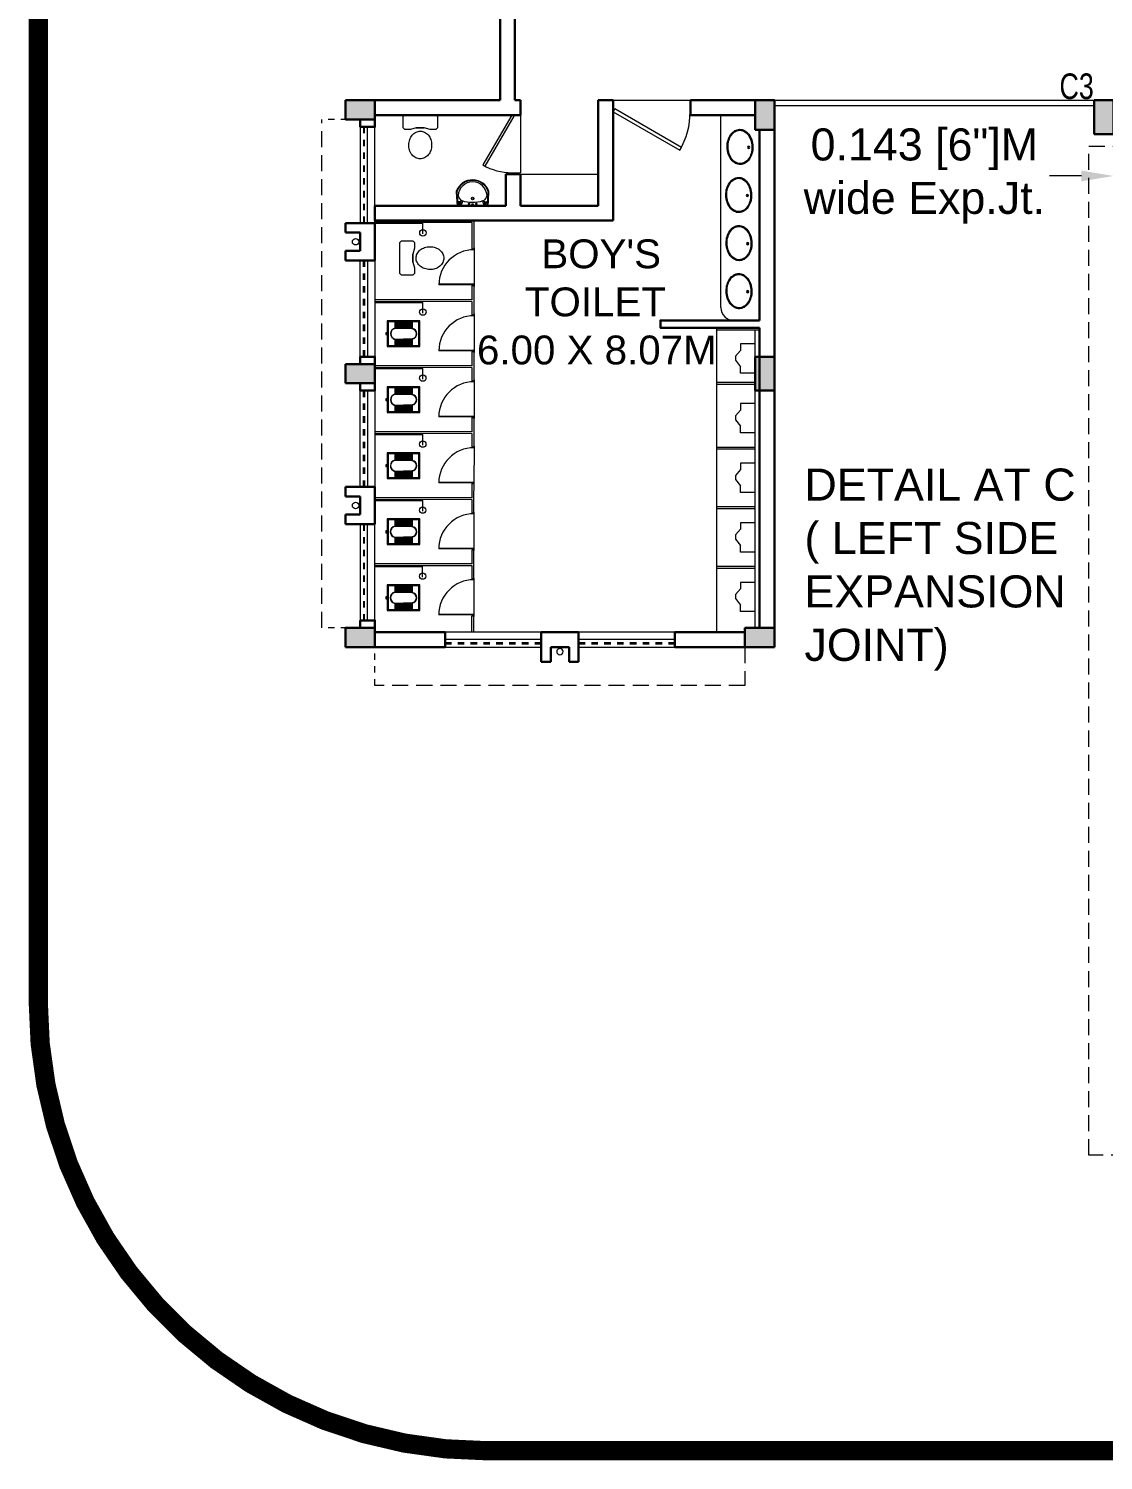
# Model space of a CAD drawing. Header units: millimetres. Extents: x 1898 to 3725, y 783 to 1532.
# Drawn here: x 2289.57 to 2306.33, y 1258.11 to 1280.44 of the extents above; entities that cross this region are included whole.
import ezdxf

# ---------------------------------------------------------------- set-up
doc = ezdxf.new("R2010")
doc.units = ezdxf.units.MM
for name, pattern in [('CENTER2', [1.125, 0.75, -0.125, 0.125, -0.125]), ('DASHED', [0.75, 0.5, -0.25]), ('DASHED2', [0.375, 0.25, -0.125])]:
    doc.linetypes.add(name, pattern=pattern)
doc.layers.get('0').update_dxf_attribs({"lineweight": 20})
doc.layers.get('Defpoints').update_dxf_attribs({"lineweight": 15})
for name, color, linetype, lineweight in [('COL HATCH', 253, 'Continuous', 13), ('Column', 251, 'Continuous', 30), ('CUBICAL TOILET', 5, 'Continuous', 15), ('DIM', 6, 'Continuous', 18), ('Dimens', 251, 'Continuous', 18), ('Door', 54, 'Continuous', 18), ('Fixture', 44, 'Continuous', 13), ('Furniture', 13, 'Continuous', 13), ('PROJ.', 30, 'DASHED2', 15), ('Railing', 23, 'Continuous', 13), ('TEXT', 7, 'Continuous', 15), ('Ventilator', 4, 'DASHED', 18), ('Wall', 7, 'Continuous', 30), ('Window-Wall', 7, 'Continuous', 18)]:
    doc.layers.add(name, color=color, linetype=linetype, lineweight=lineweight)
doc.styles.add('DIM', font='arial.ttf', dxfattribs={"height": 0.5})
doc.styles.add('DIM SUMBI', font='arial.ttf')
doc.styles.add('L120', font='arial.ttf', dxfattribs={"height": 0.6})
doc.dimstyles.new('DIM', dxfattribs={"dimtxt": 0.5, "dimasz": 0.5, "dimexe": 0.02, "dimexo": 0, "dimgap": 0.1, "dimtad": 0, "dimdec": 3, "dimzin": 0, "dimdsep": 46, "dimtxsty": 'DIM', "dimcen": 0, "dimclrd": 251, "dimclre": 256, "dimclrt": 7, "dimadec": 0, "dimazin": 0, "dimtfac": 1, "dimtdec": 3, "dimtofl": 0, "dimtmove": 0, "dimatfit": 3, "dimfxl": 0, "dimtolj": 1, "dimtzin": 0, "dimlwd": -1, "dimlwe": -1, "dimarcsym": 0})

# ---------------------------------------------------------------- blocks, each defined once
blk = doc.blocks.new('SHAFT')
at = {"layer": 'Fixture'}
blk.add_circle((0.327, -0.302), 0.05, dxfattribs=at)
at = {"layer": 'Wall'}
for p, q in [((0.035, 0), (0.62, 0)), ((0.035, 0), (0.035, -0.46)), ((0.62, 0), (0.62, -0.46)), ((0.185, -0.46), (0.185, -0.23)), ((0.185, -0.23), (0.47, -0.23)), ((0.47, -0.46), (0.47, -0.23)), ((0.035, -0.46), (0.185, -0.46)), ((0.62, -0.46), (0.47, -0.46))]:
    blk.add_line(p, q, dxfattribs=at)
blk = doc.blocks.new('C3')
at = {"layer": 'COL HATCH'}
h = blk.add_hatch(color=256, dxfattribs=at)
h.dxf.hatch_style = 1
h.paths.add_polyline_path([(0.3, 0), (0, 0), (0, -0.53), (0.3, -0.53)])
at = {"layer": 'Column'}
for p, q in [((0, 0), (0, -0.53)), ((0.3, 0), (0, 0)), ((0.3, -0.53), (0.3, 0)), ((0, -0.53), (0.3, -0.53))]:
    blk.add_line(p, q, dxfattribs=at)
blk = doc.blocks.new('VENTILATOR')
at = {"layer": 'Ventilator', "ltscale": 0.02}
for p, q in [((-0.18, -1.5), (-0.18, 0)), ((-0.165, 0), (-0.165, -1.5))]:
    blk.add_line(p, q, dxfattribs=at)
at = {"layer": 'Window-Wall'}
for p, q in [((-0.23, 0), (0, 0)), ((-0.23, -1.5), (-0.23, 0)), ((-0.115, 0), (-0.115, -1.5)), ((0, 0), (0, -1.5)), ((-0.23, -1.5), (0, -1.5))]:
    blk.add_line(p, q, dxfattribs=at)
blk = doc.blocks.new('Urinal 1')
for p, q in [((0, 9), (9, 9)), ((0, 9), (0, -9)), ((9, 9), (9, 5)), ((12, 1), (9, 5)), ((12, -1.5), (12, 1)), ((9, -5), (12, -1.5)), ((9, -9), (9, -5)), ((0, -9), (9, -9))]:
    blk.add_line(p, q)
blk = doc.blocks.new('RH 1200')
for p, q in [((21, 0), (21, 43.3)), ((21.7, 0), (21.7, 43.3)), ((-21.7, 0), (21.7, 0)), ((21.7, 0), (21, 0))]:
    blk.add_line(p, q)
at = {"extrusion": (0, 0, -1)}
blk.add_ellipse((21.7, 0), major_axis=(-30.6, 30.6), ratio=1, start_param=5.497787, end_param=7.068583, dxfattribs=at)
blk = doc.blocks.new('GHH')
at = {"layer": 'Door', "ltscale": 20}
blk.add_line((3289.697, -299.103), (3289.697, -299.853), dxfattribs=at)
at = {"layer": 'Door', "ltscale": 20, "xscale": 0.015874999996413, "yscale": 0.015874999996413, "zscale": 0.015874999996413, "rotation": 270}
blk.add_blockref('RH 1200', (3289.697, -299.479), dxfattribs=at)
blk = doc.blocks.new('RSA CL6')
for p, q in [((5.51, 3.48), (5.51, 7.28)), ((5.91, 3.47), (5.91, 7.28)), ((6.3, 3.46), (6.3, 7.28)), ((6.69, 3.45), (6.69, 7.28)), ((7.09, 3.44), (7.09, 7.28)), ((7.48, 3.43), (7.48, 7.28)), ((7.87, 3.42), (7.87, 7.28)), ((8.27, 3.41), (8.27, 7.28)), ((8.66, 3.4), (8.66, 7.28)), ((9.06, 3.39), (9.06, 7.28)), ((9.45, 3.38), (9.45, 7.28)), ((9.84, 3.37), (9.84, 7.28)), ((10.24, 3.36), (10.24, 7.28)), ((10.63, 3.35), (10.63, 7.28)), ((11.02, 3.34), (11.02, 7.28)), ((11.42, 3.33), (11.42, 7.28)), ((11.81, 3.32), (11.81, 7.28)), ((12.2, 3.31), (12.2, 7.28)), ((12.6, 3.31), (12.6, 7.28)), ((12.99, 3.3), (12.99, 7.28)), ((13.39, 3.29), (13.39, 7.28)), ((13.78, 3.28), (13.78, 7.28)), ((14.17, 3.27), (14.17, 7.28)), ((14.57, 3.26), (14.57, 7.28)), ((14.96, 3.25), (14.96, 7.28)), ((15.35, 3.24), (15.35, 7.28)), ((15.75, 3.23), (15.75, 7.28)), ((16.14, 3.22), (16.14, 7.28)), ((16.14, 7.28), (16.14, 3.22)), ((5.51, -7.28), (5.51, -3.47)), ((5.91, -7.28), (5.91, -3.45)), ((6.3, -7.28), (6.3, -3.44)), ((6.69, -7.28), (6.69, -3.43)), ((7.09, -7.28), (7.09, -3.42)), ((7.48, -7.28), (7.48, -3.41)), ((7.87, -7.28), (7.87, -3.4)), ((8.27, -7.28), (8.27, -3.39)), ((8.66, -7.28), (8.66, -3.38)), ((9.06, -7.28), (9.06, -3.37)), ((9.45, -7.28), (9.45, -3.36)), ((9.84, -7.28), (9.84, -3.34)), ((10.24, -7.28), (10.24, -3.33)), ((10.63, -7.28), (10.63, -3.32)), ((11.02, -7.28), (11.02, -3.31)), ((11.42, -7.28), (11.42, -3.3)), ((11.81, -7.28), (11.81, -3.29)), ((12.2, -7.28), (12.2, -3.28)), ((12.6, -7.28), (12.6, -3.27)), ((12.99, -7.28), (12.99, -3.26)), ((13.39, -7.28), (13.39, -3.24)), ((13.78, -7.28), (13.78, -3.23)), ((14.17, -7.28), (14.17, -3.22)), ((14.57, -7.28), (14.57, -3.21)), ((14.96, -7.28), (14.96, -3.2)), ((15.35, -7.28), (15.35, -3.19)), ((15.75, -7.28), (15.75, -3.18)), ((16.14, -3.17), (16.14, -7.28)), ((16.14, -7.28), (16.14, -3.17))]:
    blk.add_line(p, q)
blk.add_lwpolyline([(0.79, -0.59), (0, -0.59), (0, 0.59), (0.79, 0.59)])
for points in [[(0.79, 7.87), (20.87, 7.87), (20.87, -7.87), (0.79, -7.87)], [(1.38, 7.28), (20.28, 7.28), (20.28, -7.28), (1.38, -7.28)]]:
    blk.add_lwpolyline(points, close=True)
for points in [[(5.51, 3.48), (16.14, 3.22, -0.899983), (16.14, -3.17), (5.54, -3.47, -0.799392)], [(5.53, 3.28), (16.13, 3.02, -0.897689), (16.12, -2.97), (5.56, -3.27, -0.793494), (5.53, 3.28)]]:
    blk.add_lwpolyline(points, format="xyb", close=True)
blk = doc.blocks.new('ENGLISH SHEET')
at = {"layer": 'Fixture'}
for p, q in [((4663.798, 251.204), (4663.773, 251.179)), ((4663.773, 251.179), (4663.773, 250.696)), ((4663.976, 251.204), (4663.798, 251.204)), ((4664.002, 251.179), (4663.976, 251.204)), ((4663.976, 251.001), (4664.002, 251.09)), ((4664.002, 251.09), (4664.002, 251.179)), ((4663.976, 250.874), (4663.976, 251.001)), ((4663.976, 251.001), (4663.976, 250.874)), ((4664.002, 250.785), (4663.976, 250.874)), ((4663.773, 250.696), (4663.798, 250.67)), ((4663.798, 250.67), (4663.976, 250.67)), ((4663.976, 250.67), (4664.002, 250.696)), ((4664.002, 250.696), (4664.002, 250.785))]:
    blk.add_line(p, q, dxfattribs=at)
blk.add_lwpolyline([(4664.459, 250.937, 0.117036), (4664.443, 251.003, 0.104338), (4664.396, 251.063, 0.09029), (4664.321, 251.105, 0.09898), (4664.243, 251.115, 0.08237), (4664.159, 251.101, 0.09029), (4664.09, 251.063, 0.104338), (4664.043, 251.003, 0.117036), (4664.027, 250.937, 0.117036), (4664.043, 250.871, 0.104338), (4664.09, 250.811, 0.09029), (4664.159, 250.773, 0.08237), (4664.243, 250.759, 0.08237), (4664.327, 250.773, 0.09029), (4664.396, 250.811, 0.104338), (4664.443, 250.871, 0.117036)], format="xyb", close=True, dxfattribs=at)
blk = doc.blocks.new('RSA BASIN 2')
for points in [[(10.67, -8.12, 0.12976), (9.97, -5.22, 0.106426), (7.61, -2.47, 0.084431), (4.27, -0.72, 0.073534), (0, 0, 0.073534), (-4.29, -0.55, 0.084431), (-7.7, -2.16, 0.106426), (-10.17, -4.82, 0.12976), (-10.98, -7.69, 0.12976), (-10.28, -10.59, 0.106426), (-7.92, -13.34, 0.084431), (-4.58, -15.09, 0.073534), (-0.31, -15.81, 0.073534), (3.98, -15.26, 0.084431), (7.39, -13.64, 0.106426), (9.85, -10.99, 0.12976)], [(10.08, -7.9, 0.119977), (9.45, -5.5, 0.106426), (7.25, -2.94, 0.084431), (4.08, -1.28, 0.073534), (-0.01, -0.59, 0.073534), (-4.13, -1.12, 0.084431), (-7.36, -2.65, 0.106426), (-9.66, -5.12, 0.12976), (-10.39, -7.7, 0.009633), (-10.39, -7.9, 0.119977), (-9.76, -10.31, 0.106426), (-7.57, -12.87, 0.084431), (-4.4, -14.53, 0.073534), (-0.3, -15.22, 0.073534), (3.82, -14.69, 0.084431), (7.05, -13.16, 0.106426), (9.35, -10.69, 0.12976), (10.08, -8.11, 0.009633)]]:
    blk.add_lwpolyline(points, format="xyb", close=True)
for radius in [0.7, 0.479]:
    blk.add_circle((-0.47, -2.53), radius)
blk = doc.blocks.new('RSA BASIN 9')
for points in [[(-0.1, -16.2, 0.340881), (10.04, -9, 0.074195), (10.06, -8.89), (9.53, 0), (-9.54, 0), (-10.02, -8.77, 0.082611), (-9.96, -9.15, 0.330812), (-0.1, -16.2)], [(0, -15.03, 0.391482), (8.86, -6.67, 0.252869), (6.53, -3.51, 0.087242), (0.02, -2.46, 0.079484), (-6.53, -3.51, 0.2542), (-8.82, -6.67, 0.39026), (0, -15.03)], [(-8.57, -1.96, -0.907437), (-8.45, -1.81), (-7.52, -2.57, -0.907437), (-7.64, -2.72)], [(-8.2, -1.64, -0.907437), (-8.07, -1.49), (-7.14, -2.25, -0.907437), (-7.27, -2.4)], [(-7.82, -1.32, -0.907437), (-7.7, -1.17), (-6.77, -1.93, -0.907437), (-6.89, -2.08)], [(7.82, -1.32, 0.907437), (7.7, -1.17), (6.77, -1.93, 0.907437), (6.89, -2.08)], [(8.2, -1.64, 0.907437), (8.07, -1.49), (7.14, -2.25, 0.907437), (7.27, -2.4)], [(8.57, -1.96, 0.907437), (8.45, -1.81), (7.52, -2.57, 0.907437), (7.64, -2.72)]]:
    blk.add_lwpolyline(points, format="xyb", close=True)
for points in [[(-5.93, -3.31), (-6.16, -2.95, -0.183787), (-6.22, -2.68, 0.126662), (-6.25, -2.43), (-6.59, -1.44, 0.35453), (-7.05, -0.98), (-8.75, -0.98, 0.414214), (-9.14, -1.37), (-9.56, -9.09, 0.329849), (-0.07, -15.81, 0.338736), (9.65, -8.94, 0.075632), (9.66, -8.82), (9.14, -1.37, 0.414214), (8.75, -0.98), (7.05, -0.98, 0.35453), (6.59, -1.44), (6.25, -2.43, 0.126662), (6.22, -2.68, -0.183787), (6.16, -2.95), (5.93, -3.31)], [(-6.18, -3.39), (-6.24, -3.29, 0.220542), (-6.52, -3.11), (-8.75, -2.78, -0.361119), (-9.19, -2.35)], [(6.18, -3.39), (6.24, -3.29, -0.220542), (6.52, -3.11), (8.75, -2.78, 0.358803), (9.21, -2.33, 0.358803)]]:
    blk.add_lwpolyline(points, format="xyb")
for centre, radius in [((-2.35, -1.56), 0.399), ((0, -4.82), 0.771), ((0, -4.82), 0.602), ((0, -1.23), 0.399), ((2.28, -1.51), 0.399)]:
    blk.add_circle(centre, radius)
blk = doc.blocks.new('*U18')
for p, q in [((0, 0), (0, 6)), ((40, 0), (40, 6))]:
    blk.add_line(p, q)
blk.add_lwpolyline([(0, 0), (34.64, -20), (35.52, -18.48), (0.88, 1.52)], close=True)
blk.add_arc((0, 0), 40, 330, 360)
blk = doc.blocks.new('Door')
at = {"layer": 'Door'}
blk.add_line((0, 0.18), (1.199, 0.18), dxfattribs=at)
at = {"layer": 'Door', "xscale": 0.0299845412869386, "yscale": 0.0299845412869386, "zscale": 0.0299845412869386}
blk.add_blockref('*U18', (0, 0), dxfattribs=at)
blk = doc.blocks.new('CU')
at = {"layer": 'COL HATCH', "linetype": 'CENTER2'}
h = blk.add_hatch(color=256, dxfattribs=at)
h.dxf.hatch_style = 1
h.paths.add_polyline_path([(0, 0.035), (0, -0.265), (0.46, -0.265), (0.46, 0.035)])
at = {"layer": 'Column', "linetype": 'CENTER2'}
blk.add_lwpolyline([(0, 0.035), (0, -0.265), (0.46, -0.265), (0.46, 0.035), (0, 0.035)], dxfattribs=at)
blk = doc.blocks.new('*D638')
at = {"layer": 'Defpoints', "color": 0, "lineweight": 15, "transparency": 16777216}
for p in [(2306.491, 1278.92), (2306.634, 1278.727), (2306.634, 1278.146)]:
    blk.add_point(p, dxfattribs=at)
at = {"layer": 'DIM', "transparency": 16777216}
for p, q in [((2306.491, 1278.92), (2306.491, 1278.126)), ((2306.634, 1278.727), (2306.634, 1278.126))]:
    blk.add_line(p, q, dxfattribs=at)
at = {"layer": 'DIM', "color": 1, "transparency": 16777216}
for p, q in [((2305.991, 1278.146), (2305.491, 1278.146)), ((2307.134, 1278.146), (2307.634, 1278.146))]:
    blk.add_line(p, q, dxfattribs=at)
at = {"layer": 'DIM', "color": 1, "lineweight": 15, "transparency": 16777216}
for points in [[(2305.991, 1278.23), (2305.991, 1278.063), (2306.491, 1278.146)], [(2307.134, 1278.23), (2307.134, 1278.063), (2306.634, 1278.146)]]:
    blk.add_solid(points, dxfattribs=at)
at = {"layer": 'DIM', "color": 7, "transparency": 16777216, "insert": (2303.54, 1278.146), "char_height": 0.5, "attachment_point": 5, "style": 'DIM'}
blk.add_mtext('\\A1;0.143 [6"]M \\Pwide Exp.Jt.', dxfattribs=at)

msp = doc.modelspace()

# ---------------------------------------------------------------- linework, layer by layer
at = {"layer": 'CUBICAL TOILET'}
for p, q in [((2296.4876, 1277.4198), (2294.9701, 1277.4208)), ((2296.4873, 1277.0052), (2296.4876, 1277.4198)), ((2296.5173, 1277.0051), (2296.5176, 1277.4498)), ((2296.5173, 1277.0051), (2296.4873, 1277.0052)), ((2296.4868, 1276.2148), (2296.487, 1276.4355)), ((2296.487, 1276.4355), (2296.517, 1276.4355)), ((2296.5168, 1276.2148), (2296.517, 1276.4355)), ((2296.4868, 1276.2148), (2294.9668, 1276.2158)), ((2296.5167, 1275.9751), (2296.5168, 1276.2148)), ((2296.4868, 1276.1848), (2294.9668, 1276.1858)), ((2296.4867, 1275.9752), (2296.4868, 1276.1848)), ((2296.5167, 1275.9751), (2296.4867, 1275.9752)), ((2296.4862, 1275.1848), (2296.4863, 1275.4055)), ((2296.4863, 1275.4055), (2296.5163, 1275.4055)), ((2296.5162, 1275.1848), (2296.5163, 1275.4055)), ((2296.4862, 1275.1848), (2294.9699, 1275.1858)), ((2296.4861, 1275.1548), (2294.9699, 1275.1558)), ((2296.486, 1274.9452), (2296.4861, 1275.1548)), ((2296.516, 1274.9451), (2296.5162, 1275.1848)), ((2296.516, 1274.9451), (2296.486, 1274.9452)), ((2296.4855, 1274.1548), (2296.4856, 1274.3755)), ((2296.4856, 1274.3755), (2296.5156, 1274.3755)), ((2296.5155, 1274.1548), (2296.5156, 1274.3755)), ((2296.4855, 1274.1548), (2294.9655, 1274.1558)), ((2296.4855, 1274.1248), (2294.9655, 1274.1258)), ((2296.4853, 1273.9152), (2296.4855, 1274.1248)), ((2296.5153, 1273.9151), (2296.5155, 1274.1548)), ((2296.5153, 1273.9151), (2296.4853, 1273.9152)), ((2296.4848, 1273.1248), (2296.485, 1273.3455)), ((2296.485, 1273.3455), (2296.515, 1273.3455)), ((2296.5148, 1273.1248), (2296.515, 1273.3455)), ((2296.4848, 1273.1248), (2294.9648, 1273.1258)), ((2296.4848, 1273.0948), (2294.9648, 1273.0958)), ((2296.4847, 1272.8852), (2296.4848, 1273.0948)), ((2296.5147, 1272.8851), (2296.5148, 1273.1248)), ((2296.5147, 1272.8851), (2296.4847, 1272.8852)), ((2296.4841, 1272.0948), (2296.4843, 1272.3155)), ((2296.4843, 1272.3155), (2296.5143, 1272.3155)), ((2296.5141, 1272.0948), (2296.5143, 1272.3155)), ((2296.4841, 1272.0948), (2294.9641, 1272.0958)), ((2296.4841, 1272.0648), (2294.9641, 1272.0658)), ((2296.484, 1271.8552), (2296.4841, 1272.0648)), ((2296.514, 1271.8551), (2296.5141, 1272.0948)), ((2296.514, 1271.8551), (2296.484, 1271.8552)), ((2296.4835, 1271.0298), (2296.4836, 1271.2855)), ((2296.4836, 1271.2855), (2296.5136, 1271.2855)), ((2296.5135, 1271.0298), (2296.5136, 1271.2855))]:
    msp.add_line(p, q, dxfattribs=at)
at = {"layer": 'Dimens', "color": 1, "linetype": 'DASHED', "lineweight": 15, "ltscale": 10, "const_width": 0.3}
msp.add_lwpolyline([(2296.7178, 1311.0278), (2327.9311, 1311.0278, -0.4142136), (2334.9311, 1304.0278), (2334.9311, 1265.2566, -0.4142136), (2327.9311, 1258.2566), (2296.7178, 1258.2566, -0.4142136), (2289.7178, 1265.2566), (2289.7178, 1304.0278, -0.4142136)], format="xyb", close=True, dxfattribs=at)
at = {"layer": 'Fixture'}
for p, q in [((2300.3676, 1276.0922), (2300.3676, 1279.0968)), ((2300.3009, 1275.747), (2300.9713, 1275.747)), ((2300.3013, 1271.027), (2300.3013, 1275.777)), ((2300.3013, 1275.777), (2300.9701, 1275.777)), ((2300.5674, 1275.892), (2300.9701, 1275.892)), ((2300.9013, 1273.257), (2300.9013, 1275.747)), ((2300.301, 1274.9269), (2300.901, 1274.9269)), ((2300.301, 1274.8969), (2300.901, 1274.8969)), ((2300.9013, 1271.097), (2300.9013, 1274.832)), ((2300.3009, 1273.917), (2300.9009, 1273.917)), ((2300.3009, 1273.887), (2300.9009, 1273.887)), ((2300.3006, 1272.987), (2300.9006, 1272.987)), ((2300.3006, 1272.957), (2300.9006, 1272.957)), ((2300.3002, 1272.057), (2300.9002, 1272.057)), ((2300.3002, 1272.027), (2300.9002, 1272.027))]:
    msp.add_line(p, q, dxfattribs=at)
at = {"layer": 'Fixture', "ltscale": 0.05}
for p, q in [((2294.9701, 1277.4084), (2295.7176, 1277.4079)), ((2295.7175, 1277.2421), (2295.7176, 1277.4079)), ((2294.9668, 1276.1734), (2295.7168, 1276.1729)), ((2295.7167, 1276.0071), (2295.7168, 1276.1729)), ((2294.9699, 1275.1434), (2295.7161, 1275.1429)), ((2295.716, 1274.9771), (2295.7161, 1275.1429)), ((2294.9655, 1274.1134), (2295.7155, 1274.1129)), ((2295.7153, 1273.9471), (2295.7155, 1274.1129)), ((2294.9648, 1273.0834), (2295.7148, 1273.0829)), ((2295.7147, 1272.9171), (2295.7148, 1273.0829)), ((2294.9641, 1272.0534), (2295.7141, 1272.0529)), ((2295.714, 1271.8871), (2295.7141, 1272.0529))]:
    msp.add_line(p, q, dxfattribs=at)
for centre in [(2295.7175, 1277.2579), (2295.7167, 1276.0229), (2295.716, 1274.9929), (2295.7154, 1273.9629), (2295.7147, 1272.9329), (2295.714, 1271.9029)]:
    msp.add_circle(centre, 0.05, dxfattribs=at)
at = {"layer": 'Fixture'}
msp.add_arc((2300.5676, 1276.092), 0.2, 179.96287, 269.96287, dxfattribs=at)
at = {"layer": 'Furniture'}
msp.add_line((2297.2401, 1278.1767), (2298.454, 1278.1767), dxfattribs=at)
at = {"layer": 'PROJ.'}
for p, q in [((2294.1401, 1271.0968), (2294.1401, 1279.0268)), ((2306.1035, 1262.8668), (2306.1035, 1278.6118)), ((2306.1035, 1278.6118), (2306.7035, 1278.6118)), ((2300.7401, 1270.7969), (2300.7401, 1270.1969)), ((2300.7401, 1270.1969), (2294.9701, 1270.1969)), ((2306.7035, 1262.8668), (2306.1035, 1262.8668))]:
    msp.add_line(p, q, dxfattribs=at)
at = {"layer": 'PROJ.', "ltscale": 0.05}
for p, q in [((2294.7401, 1279.0268), (2294.1401, 1279.0268)), ((2294.7401, 1271.0968), (2294.1401, 1271.0968)), ((2294.9701, 1270.1969), (2294.9701, 1270.7969))]:
    msp.add_line(p, q, dxfattribs=at)
at = {"layer": 'Railing'}
for p, q in [((2301.2001, 1279.3268), (2306.191, 1279.3268)), ((2301.2001, 1279.2468), (2306.191, 1279.2468))]:
    msp.add_line(p, q, dxfattribs=at)
at = {"layer": 'Wall'}
for p, q in [((2296.9243, 1282.9068), (2296.9243, 1279.3269)), ((2297.1543, 1282.6768), (2297.1543, 1279.3269)), ((2294.9701, 1279.3268), (2296.9243, 1279.3269)), ((2297.1543, 1279.3269), (2297.2401, 1279.3269)), ((2297.2401, 1279.3269), (2297.2401, 1279.0969)), ((2298.454, 1279.3268), (2298.454, 1279.0968)), ((2298.454, 1279.3268), (2298.684, 1279.3268)), ((2298.684, 1279.3268), (2298.684, 1277.4498)), ((2300.9001, 1279.3268), (2299.8939, 1279.3268)), ((2299.8939, 1279.3268), (2299.8939, 1279.0968)), ((2300.9001, 1279.0968), (2300.9001, 1279.3268)), ((2294.9701, 1279.0968), (2297.2401, 1279.0969)), ((2298.454, 1279.0968), (2298.454, 1277.6798)), ((2299.8939, 1279.0968), (2300.9001, 1279.0968)), ((2300.9701, 1278.8668), (2300.9701, 1275.892)), ((2301.2001, 1278.8668), (2301.2001, 1271.0968)), ((2297.0101, 1278.1767), (2297.0101, 1277.6798)), ((2297.2401, 1278.1767), (2297.0101, 1278.1767)), ((2297.2401, 1278.1767), (2297.2401, 1277.6798)), ((2297.0101, 1277.6798), (2294.9701, 1277.6798)), ((2294.9701, 1277.4498), (2294.9701, 1277.6798)), ((2297.2401, 1277.6798), (2298.454, 1277.6798)), ((2294.9701, 1277.4498), (2298.684, 1277.4498)), ((2294.7401, 1276.8268), (2294.9701, 1276.8268)), ((2300.9701, 1275.777), (2300.9701, 1271.0968))]:
    msp.add_line(p, q, dxfattribs=at)
at = {"layer": 'Wall', "linetype": 'CENTER2'}
for p, q in [((2296.6476, 1279.3269), (2296.8776, 1279.3269)), ((2297.2401, 1279.3269), (2297.2401, 1279.0969))]:
    msp.add_line(p, q, dxfattribs=at)
at = {"layer": 'Wall'}
for points in [[(2297.1543, 1279.3269), (2297.1543, 1279.5569)], [(2300.9701, 1275.777), (2299.4236, 1275.777), (2299.4236, 1275.892), (2300.9701, 1275.892)], [(2294.7401, 1275.3268), (2294.9701, 1275.3268), (2294.9701, 1275.2118), (2294.7401, 1275.2118), (2294.7401, 1275.3268)], [(2294.7401, 1274.7968), (2294.9701, 1274.7968), (2294.9701, 1274.9118), (2294.7401, 1274.9118), (2294.7401, 1274.7968)], [(2294.7401, 1271.2118), (2294.9701, 1271.2118), (2294.9701, 1271.0968), (2294.7401, 1271.0968), (2294.7401, 1271.2118)], [(2296.0626, 1271.0268), (2296.0626, 1270.7968), (2294.9701, 1270.7968), (2294.9701, 1271.0268), (2296.0626, 1271.0268)], [(2300.7401, 1271.0269), (2300.7401, 1270.7969), (2299.6476, 1270.7969), (2299.6476, 1271.0269), (2300.7401, 1271.0269)]]:
    msp.add_lwpolyline(points, dxfattribs=at)
at = {"layer": 'Wall', "lineweight": 18}
msp.add_lwpolyline([(2297.1543, 1279.3269), (2297.2401, 1279.3269)], dxfattribs=at)
at = {"layer": 'Wall'}
msp.add_lwpolyline([(2294.9701, 1279.0268), (2294.7401, 1279.0268), (2294.7401, 1278.9118), (2294.9701, 1278.9118)], close=True, dxfattribs=at)

# ---------------------------------------------------------------- block references
at = {"layer": 'Column', "linetype": 'CENTER2', "xscale": -1}
for p in [(2294.9701, 1279.2918), (2294.9701, 1275.1768), (2294.9701, 1271.0618), (2301.2001, 1271.0618)]:
    msp.add_blockref('CU', p, dxfattribs=at)
at = {"layer": 'Column', "linetype": 'CENTER2', "rotation": 270}
msp.add_blockref('CU', (2301.1651, 1279.3268), dxfattribs=at)
msp.add_blockref('CU', (2301.1651, 1279.3268), dxfattribs=at)
msp.add_blockref('CU', (2301.1651, 1279.3268), dxfattribs=at)
msp.add_blockref('CU', (2301.1651, 1279.3268), dxfattribs=at)
at = {"layer": 'Column', "color": 5}
for p in [(2306.191, 1279.3268), (2300.9001, 1275.3268)]:
    msp.add_blockref('C3', p, dxfattribs=at)
at = {"layer": 'Door', "xscale": -0.8000000001374484, "yscale": 0.8000000001375156, "zscale": 0.8000000001375136, "rotation": 359.9642723067067}
for p in [(4928.4234, 1514.6643), (4928.4228, 1513.6343), (4928.4221, 1512.6043), (4928.4214, 1511.5743), (4928.4208, 1510.5443), (4928.4201, 1509.5143)]:
    msp.add_blockref('GHH', p, dxfattribs=at)
at = {"layer": 'Fixture', "extrusion": (0, 0, -1), "zscale": -1}
for p, rotation in [((-2556.8329, 5942.3111), 270.125546201552), ((2367.8547, 1538.0218), 180.1255462015781)]:
    msp.add_blockref('ENGLISH SHEET', p, dxfattribs=dict(at, rotation=rotation))
at = {"layer": 'Fixture', "extrusion": (0, 0, -1)}
for name, p, xscale, yscale, zscale, rotation in [('RSA BASIN 2', (-2300.865, 1278.6031), 0.02539999999498832, 0.02539999999498832, -0.02539999999591329, 90), ('RSA BASIN 2', (-2300.8448, 1277.8533), 0.02539999999498832, 0.02539999999498832, -0.02539999999591329, 90), ('RSA BASIN 2', (-2300.8502, 1277.103), 0.02539999999498832, 0.02539999999498832, -0.02539999999591329, 90), ('RSA BASIN 2', (-2300.8497, 1276.3533), 0.02539999999498832, 0.02539999999498832, -0.02539999999591329, 90), ('RSA CL6', (-2295.1415, 1275.6857), 0.02539999999589984, 0.02539999999589984, -0.02539999999589774, 180.0371262338589), ('RSA CL6', (-2295.1408, 1274.6557), 0.02539999999589984, 0.02539999999589984, -0.02539999999589774, 180.0371262338589), ('RSA CL6', (-2295.1401, 1273.6257), 0.02539999999589984, 0.02539999999589984, -0.02539999999589774, 180.0371262338589), ('RSA CL6', (-2295.1395, 1272.5957), 0.02539999999589984, 0.02539999999589984, -0.02539999999589774, 180.0371262338589), ('RSA CL6', (-2295.1388, 1271.5657), 0.02539999999589984, 0.02539999999589984, -0.02539999999589774, 180.0371262338589)]:
    msp.add_blockref(name, p, dxfattribs=dict(at, xscale=xscale, yscale=yscale, zscale=zscale, rotation=rotation))
at = {"layer": 'Fixture', "ltscale": 10000, "extrusion": (0, 0, -1), "xscale": -0.0254326166761463, "yscale": 0.02543261667597108, "zscale": -0.0254326166761463, "rotation": 180.0463963773223}
msp.add_blockref('RSA BASIN 9', (-2296.4934, 1277.6724), dxfattribs=at)
at = {"layer": 'Fixture', "xscale": 0.02539999999498832, "yscale": 0.02539999999498832, "zscale": 0.02539999999498832, "rotation": 180}
for p in [(2300.9013, 1275.297), (2300.9013, 1274.367), (2300.9009, 1273.437), (2300.9006, 1272.507), (2300.9002, 1271.577)]:
    msp.add_blockref('Urinal 1', p, dxfattribs=at)
at = {"layer": 'Wall'}
for name, p in [('Door', (2298.6874, 1279.1469)), ('VENTILATOR', (2294.9701, 1276.8268)), ('VENTILATOR', (2294.9701, 1274.7968))]:
    msp.add_blockref(name, p, dxfattribs=at)
at = {"layer": 'Wall', "linetype": 'CENTER2', "xscale": 0.7503866670704156, "yscale": 0.7503866670704156, "zscale": 0.7503866670704156, "rotation": 270}
msp.add_blockref('Door', (2297.1051, 1279.0969), dxfattribs=at)
at = {"layer": 'Wall', "xscale": -1}
for p, rotation in [((2294.9701, 1277.4118), 180), ((2294.9701, 1271.2118), 180), ((2297.5626, 1271.0268), 270), ((2299.6476, 1271.0268), 270)]:
    msp.add_blockref('VENTILATOR', p, dxfattribs=dict(at, rotation=rotation))
at = {"layer": 'Wall', "rotation": 270}
for p in [(2294.9701, 1277.4468), (2294.9701, 1273.3318)]:
    msp.add_blockref('SHAFT', p, dxfattribs=at)
at = {"layer": 'Wall', "xscale": -1}
msp.add_blockref('SHAFT', (2298.1826, 1271.0268), dxfattribs=at)

# ---------------------------------------------------------------- texts
at = {"layer": 'DIM', "color": 1, "linetype": 'DASHED', "ltscale": 2, "insert": (2301.6697, 1273.5812), "char_height": 0.5, "width": 21.874588, "attachment_point": 1, "style": 'L120'}
msp.add_mtext('DETAIL AT C\\P( LEFT SIDE \\PEXPANSION \\PJOINT)', dxfattribs=at)
at = {"layer": 'TEXT', "color": 1, "style": 'DIM SUMBI', "width": 0.75}
msp.add_text('C3', height=0.4, dxfattribs=at).set_placement((2305.6477, 1279.3461))
at = {"layer": 'TEXT', "lineweight": 30, "insert": (2295.8832, 1277.1566), "char_height": 0.45, "width": 5.023975, "attachment_point": 1, "style": 'L120'}
msp.add_mtext("\\pi1.5076; BOY'S \\P\\pi1.4254;TOILET\\P\\pi0.67792;6.00 X 8.07M", dxfattribs=at)

# ---------------------------------------------------------------- dimensions: what is measured, and where the dimension line sits
at = {"layer": 'DIM'}
dim = msp.add_linear_dim(base=(2306.6335050676, 1278.1464059123), p1=(2306.4910050676, 1278.920462409), p2=(2306.6335050676, 1278.7268475467), text='<>M \\Pwide Exp.Jt.', dimstyle='DIM', override={"dimclrd": 1, "dimarcsym": 1}, dxfattribs=at)
dim.commit()
dim.dimension.update_dxf_attribs({"geometry": '*D638', "text_midpoint": (2303.5395384919, 1278.1464059123), "dimtype": 160})

doc.saveas('drawing.dxf')
